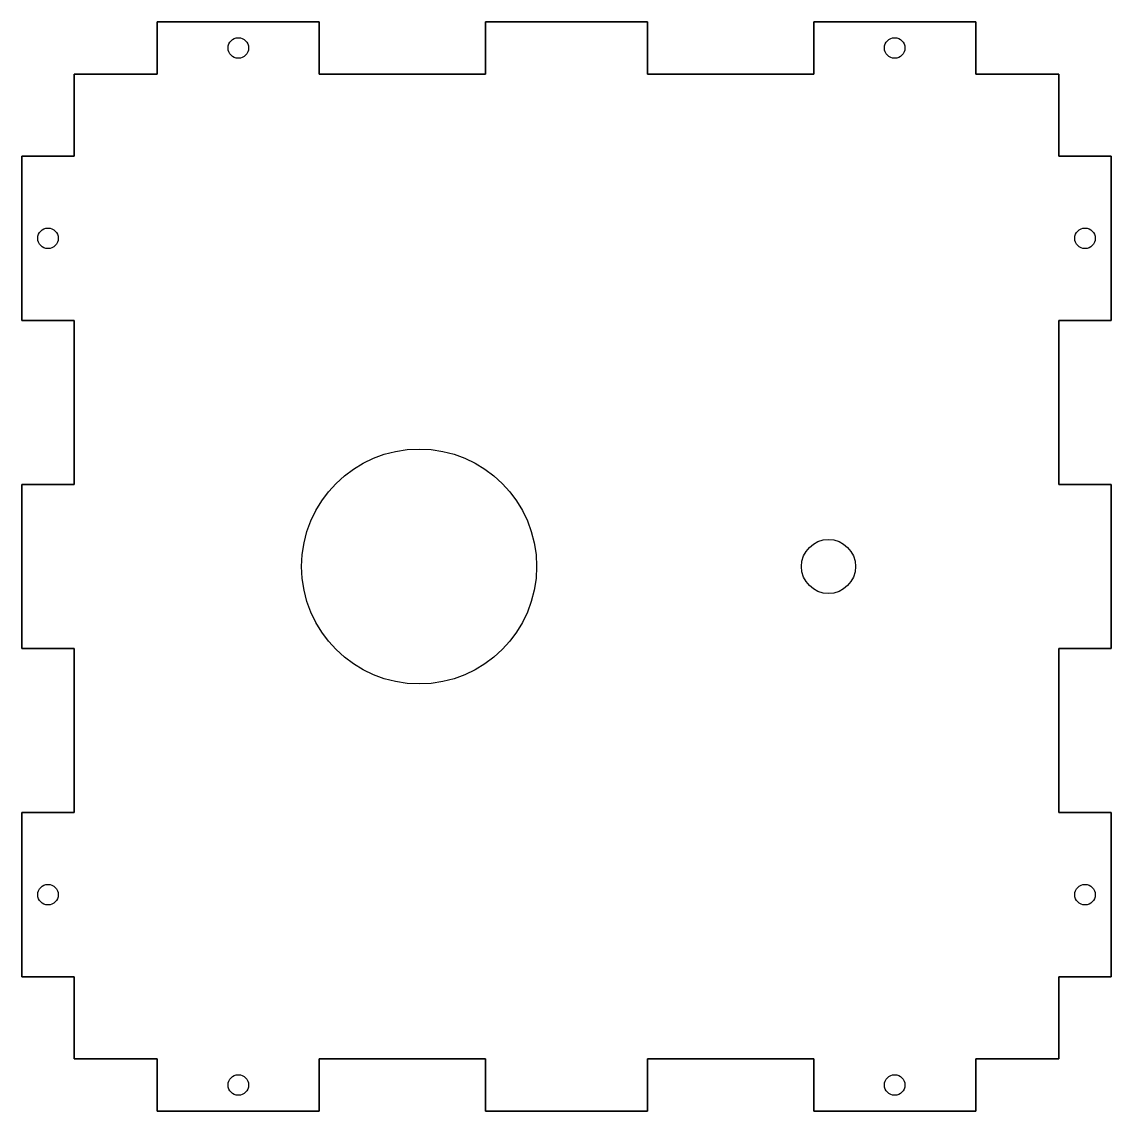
# Model space of a CAD drawing. Header units: inches. Extents: x -3.69 to 1.3, y -2.49 to 2.49.
import ezdxf

# ---------------------------------------------------------------- set-up
doc = ezdxf.new("R2010")
doc.units = ezdxf.units.IN
doc.layers.get('0').update_dxf_attribs({"linetype": 'CONTINUOUS'})

msp = doc.modelspace()

# ---------------------------------------------------------------- linework, layer by layer
for points in [[(0.6742, 2.255), (1.055, 2.255), (1.055, 1.8792), (1.295, 1.8792), (1.295, 1.1275), (1.055, 1.1275), (1.055, 0.3758), (1.295, 0.3758), (1.295, -0.3758), (1.055, -0.3758), (1.055, -1.1275), (1.295, -1.1275), (1.295, -1.8792), (1.055, -1.8792), (1.055, -2.255), (0.6742, -2.255), (0.6742, -2.495), (-0.0675, -2.495), (-0.0675, -2.255), (-0.8292, -2.255), (-0.8292, -2.495), (-1.5708, -2.495), (-1.5708, -2.255), (-2.3325, -2.255), (-2.3325, -2.495), (-3.0742, -2.495), (-3.0742, -2.255), (-3.455, -2.255), (-3.455, -1.8792), (-3.695, -1.8792), (-3.695, -1.1275), (-3.455, -1.1275), (-3.455, -0.3758), (-3.695, -0.3758), (-3.695, 0.3758), (-3.455, 0.3758), (-3.455, 1.1275), (-3.695, 1.1275), (-3.695, 1.8792), (-3.455, 1.8792), (-3.455, 2.255), (-3.0742, 2.255), (-3.0742, 2.495), (-2.3325, 2.495), (-2.3325, 2.255), (-1.5708, 2.255), (-1.5708, 2.495), (-0.8292, 2.495), (-0.8292, 2.255), (-0.0675, 2.255), (-0.0675, 2.495), (0.6742, 2.495)], [(1.055, 2.255), (0.6742, 2.255), (0.6742, 2.495), (-0.0675, 2.495), (-0.0675, 2.255), (-0.8292, 2.255), (-0.8292, 2.495), (-1.5708, 2.495), (-1.5708, 2.255), (-2.3325, 2.255), (-2.3325, 2.495), (-3.0742, 2.495), (-3.0742, 2.255), (-3.455, 2.255), (-3.455, 1.8792), (-3.695, 1.8792), (-3.695, 1.1275), (-3.455, 1.1275), (-3.455, 0.3758), (-3.695, 0.3758), (-3.695, -0.3758), (-3.455, -0.3758), (-3.455, -1.1275), (-3.695, -1.1275), (-3.695, -1.8792), (-3.455, -1.8792), (-3.455, -2.255), (-3.0742, -2.255), (-3.0742, -2.495), (-2.3325, -2.495), (-2.3325, -2.255), (-1.5708, -2.255), (-1.5708, -2.495), (-0.8292, -2.495), (-0.8292, -2.255), (-0.0675, -2.255), (-0.0675, -2.495), (0.6742, -2.495), (0.6742, -2.255), (1.055, -2.255), (1.055, -1.8792), (1.295, -1.8792), (1.295, -1.1275), (1.055, -1.1275), (1.055, -0.3758), (1.295, -0.3758), (1.295, 0.3758), (1.055, 0.3758), (1.055, 1.1275), (1.295, 1.1275), (1.295, 1.8792), (1.055, 1.8792)]]:
    msp.add_lwpolyline(points, close=True)
for centre, radius in [((-2.7033, 2.375), 0.047), ((-2.7033, 2.375), 0.047), ((0.3033, 2.375), 0.047), ((0.3033, 2.375), 0.047), ((-3.575, 1.5033), 0.047), ((-3.575, 1.5033), 0.047), ((1.175, 1.5033), 0.047), ((1.175, 1.5033), 0.047), ((-1.875, 0), 0.5381), ((-1.875, 0), 0.5381), ((0, 0), 0.124), ((0, 0), 0.124), ((-3.575, -1.5033), 0.047), ((-3.575, -1.5033), 0.047), ((1.175, -1.5033), 0.047), ((1.175, -1.5033), 0.047), ((-2.7033, -2.375), 0.047), ((-2.7033, -2.375), 0.047), ((0.3033, -2.375), 0.047), ((0.3033, -2.375), 0.047)]:
    msp.add_circle(centre, radius)

doc.saveas('drawing.dxf')
